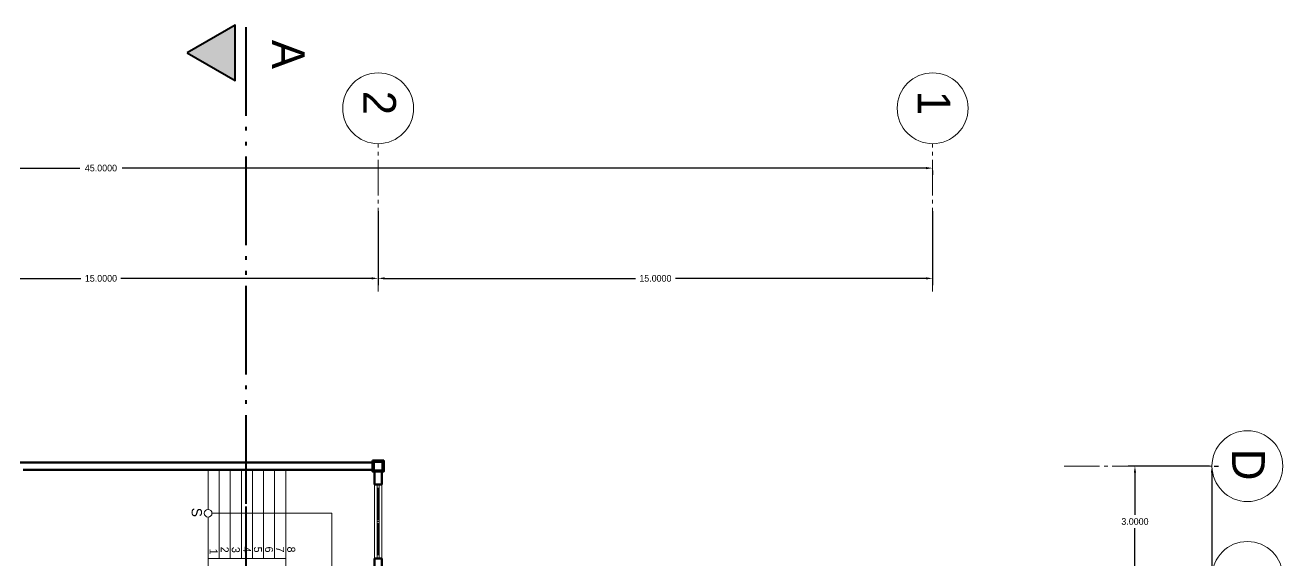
# Model space of a CAD drawing. Header units: metres. Extents: x 78 to 178, y -74 to 157.
# Drawn here: x 123.01 to 157.03, y 35.04 to 49.54 of the extents above; entities that cross this region are included whole.
import ezdxf

# ---------------------------------------------------------------- set-up
doc = ezdxf.new("R2010")
doc.units = ezdxf.units.M
doc.linetypes.add('ACAD_ISO04W100', pattern=[30, 24, -3, 0, -3])
doc.linetypes.add('ACAD_ISO05W100', pattern=[33, 24, -3, 0, -3, 0, -3])
for name, color, linetype, lineweight in [('Acotación', 250, 'Continuous', 9), ('Cortes', 7, 'Continuous', 40), ('envolvente', 164, 'Continuous', 60), ('Escaleras', 232, 'Continuous', 9), ('Estructura', 1, 'Continuous', 60), ('ventanas', 132, 'Continuous', 9)]:
    doc.layers.add(name, color=color, linetype=linetype, lineweight=lineweight)
doc.dimstyles.get("Standard").update_dxf_attribs({"dimtxt": 0.18, "dimasz": 0.18, "dimexe": 0.18, "dimexo": 0.0625, "dimgap": 0.09, "dimtad": 0, "dimtih": 1, "dimtoh": 1, "dimdec": 4, "dimzin": 0, "dimdsep": 46, "dimtxsty": 'Standard', "dimcen": 0.09, "dimadec": 0, "dimazin": 0, "dimtfac": 1, "dimtdec": 4, "dimtofl": 0, "dimtmove": 0, "dimatfit": 3, "dimfxl": 1, "dimtolj": 1, "dimtzin": 0, "dimarcsym": 0})

# ---------------------------------------------------------------- blocks, each defined once
blk = doc.blocks.new('*D146')
at = {"layer": 'Acotación', "color": 0, "lineweight": -2, "transparency": 16777216}
for p, q in [((155.052, 37.606), (152.851, 37.606)), ((153.031, 37.426), (153.031, 36.286)), ((153.031, 34.786), (153.031, 35.926)), ((155.052, 34.606), (152.851, 34.606))]:
    blk.add_line(p, q, dxfattribs=at)
at = {"layer": 'Acotación', "color": 0, "transparency": 16777216}
for points in [[(153.001, 37.426), (153.061, 37.426), (153.031, 37.606)], [(153.001, 34.786), (153.061, 34.786), (153.031, 34.606)]]:
    blk.add_solid(points, dxfattribs=at)
at = {"layer": 'Defpoints', "color": 0, "transparency": 16777216}
for p in [(155.114, 37.606), (153.031, 34.606), (155.114, 34.606)]:
    blk.add_point(p, dxfattribs=at)
at = {"layer": 'Acotación', "color": 0, "transparency": 16777216, "insert": (153.031, 36.106), "char_height": 0.18, "attachment_point": 5}
blk.add_mtext('\\A1;3.0000', dxfattribs=at)
blk = doc.blocks.new('*D148')
at = {"layer": 'Acotación', "color": 0, "lineweight": -2, "transparency": 16777216}
for p, q in [((155.177, 37.606), (155.294, 37.606)), ((155.114, 37.426), (155.114, 19.786)), ((155.114, 1.786), (155.114, 19.426)), ((155.177, 1.606), (155.294, 1.606))]:
    blk.add_line(p, q, dxfattribs=at)
at = {"layer": 'Acotación', "color": 0, "transparency": 16777216}
for points in [[(155.084, 37.426), (155.144, 37.426), (155.114, 37.606)], [(155.084, 1.786), (155.144, 1.786), (155.114, 1.606)]]:
    blk.add_solid(points, dxfattribs=at)
at = {"layer": 'Defpoints', "color": 0, "transparency": 16777216}
for p in [(155.114, 37.606), (155.114, 1.606), (155.114, 1.606)]:
    blk.add_point(p, dxfattribs=at)
at = {"layer": 'Acotación', "color": 0, "transparency": 16777216, "insert": (155.114, 19.606), "char_height": 0.18, "attachment_point": 5}
blk.add_mtext('\\A1;36.0000', dxfattribs=at)
blk = doc.blocks.new('*D149')
at = {"layer": 'Acotación', "color": 0, "lineweight": -2, "transparency": 16777216}
for p, q in [((132.558, 44.503), (132.558, 42.508)), ((147.558, 44.503), (147.558, 42.508)), ((132.738, 42.688), (139.518, 42.688)), ((147.378, 42.688), (140.598, 42.688))]:
    blk.add_line(p, q, dxfattribs=at)
at = {"layer": 'Acotación', "color": 0, "transparency": 16777216}
for points in [[(132.738, 42.718), (132.738, 42.658), (132.558, 42.688)], [(147.378, 42.718), (147.378, 42.658), (147.558, 42.688)]]:
    blk.add_solid(points, dxfattribs=at)
at = {"layer": 'Defpoints', "color": 0, "transparency": 16777216}
for p in [(132.558, 44.566), (147.558, 44.566), (132.558, 42.688)]:
    blk.add_point(p, dxfattribs=at)
at = {"layer": 'Acotación', "color": 0, "transparency": 16777216, "insert": (140.058, 42.688), "char_height": 0.18, "attachment_point": 5}
blk.add_mtext('\\A1;15.0000', dxfattribs=at)
blk = doc.blocks.new('*D150')
at = {"layer": 'Acotación', "color": 0, "lineweight": -2, "transparency": 16777216}
for p, q in [((117.558, 44.503), (117.558, 42.508)), ((132.558, 44.503), (132.558, 42.508)), ((117.738, 42.688), (124.518, 42.688)), ((132.378, 42.688), (125.598, 42.688))]:
    blk.add_line(p, q, dxfattribs=at)
at = {"layer": 'Acotación', "color": 0, "transparency": 16777216}
for points in [[(117.738, 42.718), (117.738, 42.658), (117.558, 42.688)], [(132.378, 42.718), (132.378, 42.658), (132.558, 42.688)]]:
    blk.add_solid(points, dxfattribs=at)
at = {"layer": 'Defpoints', "color": 0, "transparency": 16777216}
for p in [(117.558, 44.566), (132.558, 44.566), (117.558, 42.688)]:
    blk.add_point(p, dxfattribs=at)
at = {"layer": 'Acotación', "color": 0, "transparency": 16777216, "insert": (125.058, 42.688), "char_height": 0.18, "attachment_point": 5}
blk.add_mtext('\\A1;15.0000', dxfattribs=at)
blk = doc.blocks.new('*D152')
at = {"layer": 'Acotación', "color": 0, "lineweight": -2, "transparency": 16777216}
for p, q in [((102.558, 45.61), (102.558, 45.493)), ((102.738, 45.673), (124.488, 45.673)), ((147.378, 45.673), (125.628, 45.673)), ((147.558, 45.61), (147.558, 45.493))]:
    blk.add_line(p, q, dxfattribs=at)
at = {"layer": 'Acotación', "color": 0, "transparency": 16777216}
for points in [[(102.738, 45.703), (102.738, 45.643), (102.558, 45.673)], [(147.378, 45.703), (147.378, 45.643), (147.558, 45.673)]]:
    blk.add_solid(points, dxfattribs=at)
at = {"layer": 'Defpoints', "color": 0, "transparency": 16777216}
for p in [(102.558, 45.673), (102.558, 45.673), (147.558, 45.673)]:
    blk.add_point(p, dxfattribs=at)
at = {"layer": 'Acotación', "color": 0, "transparency": 16777216, "insert": (125.058, 45.673), "char_height": 0.18, "attachment_point": 5}
blk.add_mtext('\\A1;45.0000', dxfattribs=at)

msp = doc.modelspace()

# ---------------------------------------------------------------- hatches: boundary and pattern name
at = {"layer": 'Cortes'}
h = msp.add_hatch(color=256, dxfattribs=at)
h.dxf.hatch_style = 1
h.paths.add_polyline_path([(127.38672, 48.79297), (128.68617, 48.04274), (128.68617, 49.54321)])

# ---------------------------------------------------------------- linework, layer by layer
at = {"layer": 'Acotación', "linetype": 'ACAD_ISO04W100', "ltscale": 0.04}
for p, q in [((132.55784, 42.33367), (132.55784, 46.33367)), ((147.55784, 42.33367), (147.55784, 46.33367)), ((151.1142, 37.60601), (155.1142, 37.60601))]:
    msp.add_line(p, q, dxfattribs=at)
at = {"layer": 'Acotación'}
for centre in [(132.55784, 47.2926), (147.55784, 47.2926), (156.07313, 37.60601), (156.07313, 34.60601)]:
    msp.add_circle(centre, 0.95893, dxfattribs=at)
at = {"layer": 'Cortes', "linetype": 'ACAD_ISO05W100', "ltscale": 0.1}
for p, q in [((128.97649, 49.48767), (128.97649, 36.51527)), ((128.97649, 36.51527), (128.97649, -7.32235))]:
    msp.add_line(p, q, dxfattribs=at)
at = {"layer": 'Cortes'}
msp.add_lwpolyline([(127.38672, 48.79297), (128.68617, 48.04274), (128.68617, 49.54321)], close=True, dxfattribs=at)
at = {"layer": 'envolvente'}
for p, q in [((132.40784, 37.70601), (117.70784, 37.70601)), ((132.40784, 37.50601), (122.95784, 37.50601)), ((132.45784, 37.45601), (132.45784, 37.10601)), ((132.65784, 37.45601), (132.65784, 37.10601)), ((132.65784, 37.10601), (132.45784, 37.10601)), ((132.65784, 35.10601), (132.45784, 35.10601)), ((132.45784, 35.10601), (132.45784, 34.75601)), ((132.65784, 35.10601), (132.65784, 34.75601))]:
    msp.add_line(p, q, dxfattribs=at)
at = {"layer": 'envolvente', "lineweight": 9}
for p, q in [((132.45784, 37.10601), (132.45784, 35.10601)), ((132.65784, 37.10601), (132.65784, 35.10601))]:
    msp.add_line(p, q, dxfattribs=at)
at = {"layer": 'Escaleras'}
for p, q in [((127.95784, 36.43497), (127.95784, 37.50601)), ((128.25784, 35.10601), (128.25784, 37.50601)), ((128.55784, 35.10601), (128.55784, 37.50601)), ((128.85784, 35.10601), (128.85784, 37.50601)), ((129.15784, 35.10601), (129.15784, 37.50601)), ((129.45784, 35.10601), (129.45784, 37.50601)), ((129.75784, 35.10601), (129.75784, 37.50601)), ((130.05784, 35.10601), (130.05784, 37.50601)), ((127.95784, 35.10601), (127.95784, 36.22705)), ((128.06181, 36.33101), (131.30784, 36.33101)), ((131.30784, 36.33101), (131.30784, 29.68101))]:
    msp.add_line(p, q, dxfattribs=at)
msp.add_lwpolyline([(130.05784, 33.00601), (130.05784, 35.10601), (127.95784, 35.10601), (127.95784, 33.00601)], close=True, dxfattribs=at)
msp.add_circle((127.95784, 36.33101), 0.10396, dxfattribs=at)
at = {"layer": 'Estructura'}
for points in [[(132.40784, 37.75601), (132.40784, 37.45601), (132.70784, 37.45601), (132.70784, 37.75601)], [(132.43784, 37.72601), (132.43784, 37.48601), (132.67784, 37.48601), (132.67784, 37.72601)]]:
    msp.add_lwpolyline(points, close=True, dxfattribs=at)
at = {"layer": 'ventanas'}
for p, q in [((132.53284, 35.10601), (132.53284, 37.10601)), ((132.58284, 37.10601), (132.58284, 35.10601)), ((132.53284, 37.00601), (132.58284, 37.00601)), ((132.54784, 36.15601), (132.54784, 37.00601)), ((132.56784, 36.15601), (132.56784, 37.00601)), ((132.58284, 36.15601), (132.53284, 36.15601)), ((132.58284, 36.10601), (132.53284, 36.10601)), ((132.58284, 36.05601), (132.53284, 36.05601)), ((132.54784, 35.20601), (132.54784, 36.05601)), ((132.56784, 35.20601), (132.56784, 36.05601)), ((132.58284, 35.20601), (132.53284, 35.20601))]:
    msp.add_line(p, q, dxfattribs=at)

# ---------------------------------------------------------------- texts
at = {"layer": 'Acotación', "char_height": 0.8858, "attachment_point": 1, "rotation": 270}
for s, insert in [('A', (130.56914, 49.14501)), ('2', (133.03937, 47.76872)), ('1', (148.03937, 47.76872)), ('D', (156.54549, 38.0732))]:
    msp.add_mtext_dynamic_manual_height_columns(s, width=0.6267063, gutter_width=4.42902, heights=[0], dxfattribs=dict(at, insert=insert))
at = {"layer": 'Escaleras', "rotation": 270}
for s, width, gutter_width, insert, char_height, attachment_point in [('S', 0.076154, 1.39207, (127.78988, 36.22927), 0.27841, 3), ('2', 0.0592353, 1.0828, (128.51391, 35.42439), 0.21656, 1), ('3', 0.0592353, 1.0828, (128.81391, 35.4188), 0.21656, 1), ('4', 0.0592353, 1.0828, (129.11391, 35.42824), 0.21656, 1), ('5', 0.0592353, 1.0828, (129.41391, 35.42824), 0.21656, 1), ('6', 0.2165606, 1.0828, (129.71391, 35.42824), 0.21656, 1), ('7', 0.0592353, 1.0828, (130.01391, 35.42824), 0.21656, 1), ('8', 0.0592353, 1.0828, (130.31391, 35.42824), 0.21656, 1), ('1', 0.0592353, 1.0828, (128.21391, 35.37158), 0.21656, 1)]:
    msp.add_mtext_dynamic_manual_height_columns(s, width=width, gutter_width=gutter_width, heights=[0], dxfattribs=dict(at, insert=insert, char_height=char_height, attachment_point=attachment_point))

# ---------------------------------------------------------------- dimensions: what is measured, and where the dimension line sits
at = {"layer": 'Acotación'}
for base, p1, p2, picture, middle in [((102.55784, 45.67279), (147.55784, 45.67279), (102.55784, 45.67279), '*D152', (125.05784, 45.67279)), ((117.55784, 42.68765), (132.55784, 44.56557), (117.55784, 44.56557), '*D150', (125.05784, 42.68765)), ((132.55784, 42.68765), (147.55784, 44.56557), (132.55784, 44.56557), '*D149', (140.05784, 42.68765))]:
    dim = msp.add_linear_dim(base=base, p1=p1, p2=p2, dimstyle='Standard', dxfattribs=at)
    dim.commit()
    dim.dimension.update_dxf_attribs({"geometry": picture, "text_midpoint": middle})
for base, p2, picture, middle in [((153.03099, 34.60601), (155.1142, 34.60601), '*D146', (153.03099, 36.10601)), ((155.1142, 1.60601), (155.1142, 1.60601), '*D148', (155.1142, 19.60601))]:
    dim = msp.add_linear_dim(base=base, p1=(155.1142, 37.60601), p2=p2, angle=270, dimstyle='Standard', dxfattribs=at)
    dim.commit()
    dim.dimension.update_dxf_attribs({"geometry": picture, "text_midpoint": middle})

doc.saveas('drawing.dxf')
